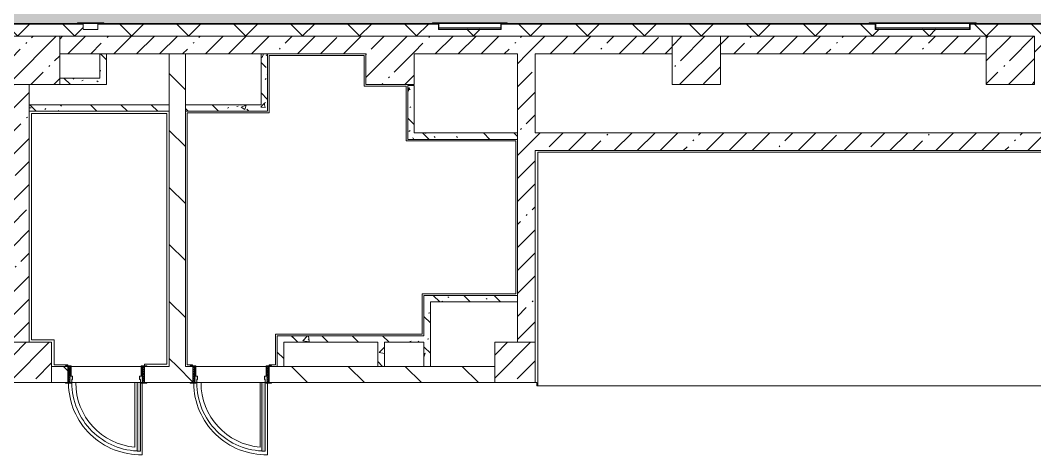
# Model space of a CAD drawing. Header units: millimetres. Extents: x 81382 to 274816, y -8553 to 29000.
# Drawn here: x 161627 to 174217, y 10005 to 15398 of the extents above; entities that cross this region are included whole.
import ezdxf

# ---------------------------------------------------------------- set-up
doc = ezdxf.new("R2010")
doc.units = ezdxf.units.MM
for name, color, linetype, lineweight in [('A-DETL-2', 7, 'Continuous', 5), ('A-GENM', 7, 'Continuous', 5), ('A-WALL', 7, 'Continuous', 9), ('A-WALL-2', 7, 'Continuous', 5), ('I-WALL-2', 7, 'Continuous', 5), ('S-COLS-1', 7, 'Continuous', 5)]:
    doc.layers.add(name, color=color, linetype=linetype, lineweight=lineweight)
doc.layers.add('A-DETL-GENF-2', color=7, linetype='Continuous', lineweight=9, true_color=0xc0c0c0, transparency=0.4)
for name, color, linetype, lineweight, true_color in [('A-DOOR-5', 7, 'Continuous', 5, 0xe2e2e2), ('A-DOOR-6', 7, 'Continuous', 5, 0xaaaaaa), ('A-DOOR-FRAM-4', 7, 'Continuous', 5, 0xe2e2e2), ('A-DOOR-FRAM-6', 7, 'Continuous', 5, 0xaaaaaa), ('A-FLOR-2', 7, 'Continuous', 5, 0xaaaaaa), ('A-GENM-1', 7, 'Continuous', 5, 0x737373), ('A-WALL-3', 7, 'Continuous', 5, 0x737373), ('I-WALL-4', 7, 'Continuous', 5, 0x787878)]:
    doc.layers.add(name, color=color, linetype=linetype, lineweight=lineweight, true_color=true_color)
pattern_1 = [(135, (147806.5, 0), (-353.553, -353.553), [])]
pattern_2 = [(135, (1826.41, 164.685), (-14.14214, -14.14214), []), (225, (1826.41, 164.685), (14.14214, -14.14214), [])]
pattern_3 = [(45, (-296.384, 164.685), (-14.1421, 14.1421), []), (135, (-296.384, 164.685), (-14.1421, -14.1421), [])]
pattern_4 = [(45, (147806.5, 0), (-285.123, 285.123), []), (45, (148091.6, 0), (-285.123, 285.123), [504.031, -100.806, 16.764, -84.042])]
pattern_5 = [(135, (147806.5, 0), (-377.171, -377.171), [533.4, -88.9, 17.78, -88.9]), (135, (147806.5, 376.94), (-377.171, -377.171), []), (50, (147806.5, 0), (637.645, -55.787), [66.675, -733.425]), (355, (147806.5, 0), (-123.35, 668.7), [53.34, -586.74]), (100.451, (147859.6, -4.65), (514.299, 612.908), [56.665, -623.315]), (46.184, (147806.5, 177.8), (948.776, -147.15), [100.012, -1100.137]), (96.636, (147885.6, 165.5), (830.91, 865.997), [84.998, -934.973]), (351.184, (147806.5, 177.8), (830.918, 865.99), [80.01, -880.11]), (21, (147895.4, 133.35), (530.651, -357.928), [66.675, -733.425]), (326, (147895.4, 133.35), (216.308, 644.658), [53.34, -586.74]), (71.451, (147939.6, 103.5), (746.96, 286.724), [56.665, -623.315]), (37.5, (147806.5, 0), (10.8105, 295.9426), [16.764, -562.864, 16.764, -578.866, -588.962]), (37.5, (147806.5, 0), (10.8105, 295.9426), [-1175.258, 16.764, -572.198]), (7.5, (147806.5, 0), (233.869, 350.6318), [16.764, -322.834, 16.764, -549.529, -224.472]), (7.5, (147806.5, 0), (233.869, 350.6318), [-905.891, 16.764, -207.708]), (327.5, (147608.24, 0), (474.5678, -20.0513), [16.764, -205.486, 16.764, -676.656, -920.115]), (327.5, (147608.24, 0), (474.5678, -20.0513), [-915.67, 16.764, -903.351]), (317.5, (147519.34, 0), (518.452, 88.9934), [16.764, -272.161, 16.764, -443.738, -653.415]), (317.5, (147519.34, 0), (518.452, 88.9934), [-749.427, 16.764, -636.651])]

# ---------------------------------------------------------------- blocks, each defined once
blk = doc.blocks.new('BSC_Колонна _Прямоугольная - 600х600-V30-3_6_3_птичка')
at = {"layer": 'S-COLS-1'}
h = blk.add_hatch(dxfattribs=at)
h.set_pattern_fill('FP_59', color=256, style=0, pattern_type=2)
h.set_pattern_definition([(45, (-14010, -14900), (-285.123, 285.123), []), (45, (-13724.88, -14900), (-285.123, 285.123), [504.031, -100.806, 16.764, -84.042])])
h.paths.add_polyline_path([(-300, -300), (300, -300), (300, 300), (-300, 300), (-300, -1)])
for p, q in [((300, 300), (-300, 300)), ((-300, 300), (-300, -300)), ((300, -300), (300, 300)), ((-300, -300), (300, -300))]:
    blk.add_line(p, q, dxfattribs=at)
blk = doc.blocks.new('BSC_Колонна _Прямоугольная - 600х600-V32-3_6_3_птичка')
at = {"layer": 'S-COLS-1'}
h = blk.add_hatch(dxfattribs=at)
h.set_pattern_fill('FP_61', color=256, style=0, pattern_type=2)
h.set_pattern_definition([(45, (-26110, -14900), (-285.123, 285.123), []), (45, (-25824.88, -14900), (-285.123, 285.123), [504.031, -100.806, 16.764, -84.042])])
h.paths.add_polyline_path([(-300, -300), (300, -300), (300, 300), (-300, 300)])
for p, q in [((300, 300), (-300, 300)), ((-300, 300), (-300, -300)), ((300, -300), (300, 300)), ((-300, -300), (300, -300))]:
    blk.add_line(p, q, dxfattribs=at)
blk = doc.blocks.new('110_Дверь_СКБ_1Ст_Внутренняя1 - Д-7_п__950x2100h_Туалет EW30-32897972-3_6_3_птичка')
at = {"layer": 'A-DOOR-5'}
h = blk.add_hatch(color=256, dxfattribs=at)
h.paths.add_polyline_path([(437, 100), (437, 60), (427, 60), (427, 20), (462, 20), (462, 100)])
h.paths.add_polyline_path([(-413, 100), (-438, 100), (-438, 20), (-403, 20), (-403, 60), (-413, 60)])
at = {"layer": 'A-DOOR-6'}
h = blk.add_hatch(dxfattribs=at)
h.set_pattern_fill('FP_6', color=256, style=0, pattern_type=2)
h.set_pattern_definition(pattern_2)
h.paths.add_polyline_path([(487, 100), (462, 100), (462, -100), (487, -100), (487, -73)])
at = {"layer": 'A-DOOR-FRAM-4'}
for points in [[(-413, 950), (-413, 100), (-373, 100), (-373, 950)], [(-493, 108), (-493, 100), (-423, 100), (-423, 108)], [(-423, 20), (-438, 20), (-438, -100), (-423, -100), (-423, -73)], [(517, 108), (447, 108), (447, 100), (517, 100)], [(462, 20), (447, 20), (447, -100), (462, -100), (462, -73)], [(-493, -100), (-493, -108), (-423, -108), (-423, -100)], [(447, -100), (447, -108), (517, -108), (517, -100)]]:
    blk.add_hatch(color=256, dxfattribs=at).paths.add_polyline_path(points)
at = {"layer": 'A-DOOR-FRAM-6'}
h = blk.add_hatch(dxfattribs=at)
h.set_pattern_fill('FP_7', color=256, style=0, pattern_type=2)
h.set_pattern_definition(pattern_3)
h.paths.add_polyline_path([(-438, 100), (-463, 100), (-463, -100), (-438, -100), (-438, -73)])
at = {"layer": 'A-DOOR-6'}
for p, q in [((-413, 950), (-413, 100)), ((-373, 950), (-413, 950)), ((-373, 100), (-373, 950)), ((-413, 100), (-373, 100))]:
    blk.add_line(p, q, dxfattribs=at)
blk.add_arc((-413, 100), 850, 360, 90, dxfattribs=at)
at = {"layer": 'A-DOOR-FRAM-6'}
for p, q in [((-423, 108), (-493, 108)), ((-493, 108), (-493, 100)), ((-493, 100), (-423, 100)), ((-438, 100), (-463, 100)), ((-463, 100), (-463, -100)), ((-413, 100), (-438, 100)), ((-438, 100), (-438, 20)), ((-438, -100), (-438, 100)), ((-423, 100), (-438, 100)), ((-438, 100), (-438, 99)), ((-438, 99), (-423, 99)), ((-438, 20), (-403, 20)), ((-423, 20), (-438, 20)), ((-438, 20), (-438, -100)), ((-423, 100), (-423, 108)), ((-423, 99), (-423, 100)), ((-423, -100), (-423, 20)), ((-413, 60), (-413, 100)), ((-403, 60), (-413, 60)), ((-403, 20), (-403, 60)), ((437, 60), (427, 60)), ((427, 60), (427, 20)), ((427, 20), (462, 20)), ((437, 100), (437, 60)), ((462, 100), (437, 100)), ((517, 108), (447, 108)), ((447, 108), (447, 100)), ((462, 100), (447, 100)), ((447, 100), (447, 99)), ((447, 100), (517, 100)), ((447, 99), (462, 99)), ((462, 20), (447, 20)), ((447, 20), (447, -100)), ((462, 20), (462, 100)), ((487, 100), (462, 100)), ((462, 100), (462, -100)), ((462, 99), (462, 100)), ((462, -100), (462, 20)), ((487, -100), (487, 100)), ((517, 100), (517, 108)), ((-423, -100), (-493, -100)), ((-493, -100), (-493, -108)), ((-493, -108), (-423, -108)), ((-463, -100), (-438, -100)), ((-438, -100), (-423, -100)), ((-423, -108), (-423, -100)), ((447, -100), (462, -100)), ((517, -100), (447, -100)), ((447, -100), (447, -108)), ((447, -108), (517, -108)), ((462, -100), (487, -100)), ((517, -108), (517, -100))]:
    blk.add_line(p, q, dxfattribs=at)
blk = doc.blocks.new('110_Дверь_СКБ_1Ст_Внутренняя1 - Д-7_п__950x2100h_Туалет-32491181-3_6_3_птичка')
at = {"layer": 'A-DOOR-5'}
h = blk.add_hatch(color=256, dxfattribs=at)
h.paths.add_polyline_path([(437.5, 100), (437.5, 60), (427.5, 60), (427.5, 20), (462.5, 20), (462.5, 100)])
h.paths.add_polyline_path([(-412.5, 100), (-437.5, 100), (-437.5, 20), (-402.5, 20), (-402.5, 60), (-412.5, 60)])
at = {"layer": 'A-DOOR-6'}
h = blk.add_hatch(dxfattribs=at)
h.set_pattern_fill('FP_6', color=256, style=0, pattern_type=2)
h.set_pattern_definition(pattern_2)
h.paths.add_polyline_path([(487.5, 100), (462.5, 100), (462.5, -100), (487.5, -100), (487.5, -72.6)])
at = {"layer": 'A-DOOR-FRAM-4'}
for points in [[(-412.5, 950), (-412.5, 100), (-372.5, 100), (-372.5, 950)], [(-492.5, 108), (-492.5, 100), (-422.5, 100), (-422.5, 108)], [(-422.5, 20), (-437.5, 20), (-437.5, -100), (-422.5, -100), (-422.5, -72.6)], [(517.5, 108), (447.5, 108), (447.5, 100), (517.5, 100)], [(462.5, 20), (447.5, 20), (447.5, -100), (462.5, -100), (462.5, -72.6)], [(-492.5, -100), (-492.5, -108), (-422.5, -108), (-422.5, -100)], [(447.5, -100), (447.5, -108), (517.5, -108), (517.5, -100)]]:
    blk.add_hatch(color=256, dxfattribs=at).paths.add_polyline_path(points)
at = {"layer": 'A-DOOR-FRAM-6'}
h = blk.add_hatch(dxfattribs=at)
h.set_pattern_fill('FP_7', color=256, style=0, pattern_type=2)
h.set_pattern_definition(pattern_3)
h.paths.add_polyline_path([(-437.5, 100), (-462.5, 100), (-462.5, -100), (-437.5, -100), (-437.5, -72.6)])
at = {"layer": 'A-DOOR-6'}
for p, q in [((-412.5, 950), (-412.5, 100)), ((-372.5, 950), (-412.5, 950)), ((-372.5, 100), (-372.5, 950)), ((-412.5, 100), (-372.5, 100))]:
    blk.add_line(p, q, dxfattribs=at)
blk.add_arc((-412.5, 100), 850, 360, 90, dxfattribs=at)
at = {"layer": 'A-DOOR-FRAM-6'}
for p, q in [((-422.5, 108), (-492.5, 108)), ((-492.5, 108), (-492.5, 100)), ((-492.5, 100), (-422.5, 100)), ((-437.5, 100), (-462.5, 100)), ((-462.5, 100), (-462.5, -100)), ((-412.5, 100), (-437.5, 100)), ((-437.5, 100), (-437.5, 20)), ((-437.5, -100), (-437.5, 100)), ((-422.5, 100), (-437.5, 100)), ((-437.5, 100), (-437.5, 99)), ((-437.5, 99), (-422.5, 99)), ((-437.5, 20), (-402.5, 20)), ((-422.5, 20), (-437.5, 20)), ((-437.5, 20), (-437.5, -100)), ((-422.5, 100), (-422.5, 108)), ((-422.5, 99), (-422.5, 100)), ((-422.5, -100), (-422.5, 20)), ((-412.5, 60), (-412.5, 100)), ((-402.5, 60), (-412.5, 60)), ((-402.5, 20), (-402.5, 60)), ((437.5, 60), (427.5, 60)), ((427.5, 60), (427.5, 20)), ((427.5, 20), (462.5, 20)), ((437.5, 100), (437.5, 60)), ((462.5, 100), (437.5, 100)), ((517.5, 108), (447.5, 108)), ((447.5, 108), (447.5, 100)), ((462.5, 100), (447.5, 100)), ((447.5, 100), (447.5, 99)), ((447.5, 100), (517.5, 100)), ((447.5, 99), (462.5, 99)), ((462.5, 20), (447.5, 20)), ((447.5, 20), (447.5, -100)), ((462.5, 20), (462.5, 100)), ((487.5, 100), (462.5, 100)), ((462.5, 100), (462.5, -100)), ((462.5, 99), (462.5, 100)), ((462.5, -100), (462.5, 20)), ((487.5, -100), (487.5, 100)), ((517.5, 100), (517.5, 108)), ((-422.5, -100), (-492.5, -100)), ((-492.5, -100), (-492.5, -108)), ((-492.5, -108), (-422.5, -108)), ((-462.5, -100), (-437.5, -100)), ((-437.5, -100), (-422.5, -100)), ((-422.5, -108), (-422.5, -100)), ((447.5, -100), (462.5, -100)), ((517.5, -100), (447.5, -100)), ((447.5, -100), (447.5, -108)), ((447.5, -108), (517.5, -108)), ((462.5, -100), (487.5, -100)), ((517.5, -108), (517.5, -100))]:
    blk.add_line(p, q, dxfattribs=at)
blk = doc.blocks.new('BSC_Колонна _Прямоугольная - 500х500-V67-3_6_3_птичка')
at = {"layer": 'S-COLS-1'}
h = blk.add_hatch(dxfattribs=at)
h.set_pattern_fill('FP_92', color=256, style=0, pattern_type=2)
h.set_pattern_definition([(45, (-19960, -11150), (-285.123, 285.123), []), (45, (-19674.88, -11150), (-285.123, 285.123), [504.031, -100.806, 16.764, -84.042])])
h.paths.add_polyline_path([(-250, -250), (250, -250), (250, 250), (-250, 250), (-250, -77)])
for p, q in [((250, 250), (-250, 250)), ((-250, 250), (-250, -250)), ((250, -250), (250, 250)), ((-250, -250), (250, -250))]:
    blk.add_line(p, q, dxfattribs=at)
blk = doc.blocks.new('BSC_Колонна _Прямоугольная - 500х500-V129-3_6_3_птичка')
at = {"layer": 'S-COLS-1'}
h = blk.add_hatch(dxfattribs=at)
h.set_pattern_fill('FP_111', color=256, style=0, pattern_type=2)
h.set_pattern_definition([(45, (-13960, -11150), (-285.123, 285.123), []), (45, (-13674.88, -11150), (-285.123, 285.123), [504.031, -100.806, 16.764, -84.042])])
h.paths.add_polyline_path([(-250, -250), (250, -250), (250, 250), (-250, 250), (-250, -77)])
for p, q in [((250, 250), (-250, 250)), ((-250, 250), (-250, -250)), ((250, -250), (250, 250)), ((-250, -250), (250, -250))]:
    blk.add_line(p, q, dxfattribs=at)
blk = doc.blocks.new('BSC_Колонна _Прямоугольная - 600х600-V130-3_6_3_птичка')
at = {"layer": 'S-COLS-1'}
h = blk.add_hatch(dxfattribs=at)
h.set_pattern_fill('FP_112', color=256, style=0, pattern_type=2)
h.set_pattern_definition([(45, (-22210, -14900), (-285.123, 285.123), []), (45, (-21924.88, -14900), (-285.123, 285.123), [504.031, -100.806, 16.764, -84.042])])
h.paths.add_polyline_path([(-300, -300), (300, -300), (300, 300), (-300, 300)])
for p, q in [((300, 300), (-300, 300)), ((-300, 300), (-300, -300)), ((300, -300), (300, 300)), ((-300, -300), (300, -300))]:
    blk.add_line(p, q, dxfattribs=at)
blk = doc.blocks.new('Полоса с поворотом - Полоса с поворотом-23831239-3_6_3_птичка')
at = {"layer": 'A-GENM'}
for p, q in [((25603, 15306), (24437, 15306)), ((24437, 15298), (25603, 15298))]:
    blk.add_line(p, q, dxfattribs=at)
at = {"layer": 'A-GENM-1'}
blk.add_line((24437, 15363), (25603, 15363), dxfattribs=at)
blk = doc.blocks.new('Уголок вложенный - Уголок вложенный-23831105-3_6_3_птичка')
at = {"layer": 'A-GENM'}
for p, q in [((29237, 15288), (29237, 15349)), ((29244, 15285), (29240, 15285)), ((29244, 15358), (29244, 15285))]:
    blk.add_line(p, q, dxfattribs=at)
at = {"layer": 'A-GENM', "flags": 128}
for points in [[(29237, 15349), (29237, 15351), (29236, 15353), (29235, 15355), (29234, 15356), (29232, 15357), (29230, 15358), (29228, 15358)], [(29240, 15285), (29239, 15285), (29239, 15285), (29238, 15286), (29238, 15286), (29237, 15287), (29237, 15287), (29237, 15288)]]:
    blk.add_lwpolyline(points, dxfattribs=at)
at = {"layer": 'A-GENM-1'}
for p, q in [((29164, 15365), (29244, 15365)), ((29164, 15361), (29164, 15365)), ((29244, 15365), (29244, 15358)), ((29228, 15358), (29167, 15358))]:
    blk.add_line(p, q, dxfattribs=at)
at = {"layer": 'A-GENM-1', "flags": 128}
blk.add_lwpolyline([(29167, 15358), (29166, 15358), (29166, 15358), (29165, 15359), (29165, 15359), (29164, 15360), (29164, 15360), (29164, 15361)], dxfattribs=at)
blk = doc.blocks.new('Уголок вложенный - Уголок вложенный-V143-3_6_3_птичка')
at = {"layer": 'A-GENM'}
for p, q in [((30010, 15285), (30010, 15358)), ((30014, 15285), (30010, 15285)), ((30017, 15349), (30017, 15288))]:
    blk.add_line(p, q, dxfattribs=at)
at = {"layer": 'A-GENM', "flags": 128}
for points in [[(30017, 15288), (30017, 15287), (30017, 15287), (30016, 15286), (30016, 15286), (30015, 15285), (30015, 15285), (30014, 15285)], [(30026, 15358), (30024, 15358), (30022, 15357), (30020, 15356), (30019, 15355), (30018, 15353), (30017, 15351), (30017, 15349)]]:
    blk.add_lwpolyline(points, dxfattribs=at)
at = {"layer": 'A-GENM-1'}
for p, q in [((30010, 15365), (30090, 15365)), ((30010, 15358), (30010, 15365)), ((30090, 15365), (30090, 15361)), ((30087, 15358), (30026, 15358))]:
    blk.add_line(p, q, dxfattribs=at)
at = {"layer": 'A-GENM-1', "flags": 128}
blk.add_lwpolyline([(30090, 15361), (30090, 15360), (30090, 15360), (30089, 15359), (30089, 15359), (30088, 15358), (30088, 15358), (30087, 15358)], dxfattribs=at)
blk = doc.blocks.new('Уголок вложенный - Уголок вложенный-23831240-3_6_3_птичка')
at = {"layer": 'A-GENM'}
blk.add_line((25603, 15285), (24437, 15285), dxfattribs=at)
at = {"layer": 'A-GENM', "flags": 128}
for points in [[(24430, 15349), (24430, 15351), (24429, 15353), (24428, 15355), (24427, 15356), (24425, 15357), (24423, 15358), (24421, 15358)], [(25619, 15358), (25617, 15358), (25615, 15357), (25614, 15356), (25612, 15355), (25611, 15353), (25610, 15351), (25610, 15349)]]:
    blk.add_lwpolyline(points, dxfattribs=at)
at = {"layer": 'A-GENM-1'}
blk.add_line((24437, 15365), (25603, 15365), dxfattribs=at)
blk = doc.blocks.new('Полоса с поворотом - Полоса с поворотом-23831104-3_6_3_птичка')
at = {"layer": 'A-GENM'}
for p, q in [((19783, 15306), (19017, 15306)), ((19017, 15298), (19783, 15298))]:
    blk.add_line(p, q, dxfattribs=at)
at = {"layer": 'A-GENM-1'}
blk.add_line((19017, 15363), (19783, 15363), dxfattribs=at)
blk = doc.blocks.new('Уголок вложенный - Уголок вложенный-V144-3_6_3_птичка')
at = {"layer": 'A-GENM'}
blk.add_line((30010, 15285), (29244, 15285), dxfattribs=at)
at = {"layer": 'A-GENM', "flags": 128}
for points in [[(29237, 15349), (29237, 15351), (29236, 15353), (29235, 15355), (29234, 15356), (29232, 15357), (29230, 15358), (29228, 15358)], [(30026, 15358), (30024, 15358), (30022, 15357), (30020, 15356), (30019, 15355), (30018, 15353), (30017, 15351), (30017, 15349)]]:
    blk.add_lwpolyline(points, dxfattribs=at)
at = {"layer": 'A-GENM-1'}
blk.add_line((29244, 15365), (30010, 15365), dxfattribs=at)
blk = doc.blocks.new('Уголок вложенный - Уголок вложенный-23964580-3_6_3_птичка')
at = {"layer": 'A-GENM'}
for p, q in [((14603, 15288), (14603, 15349)), ((14610, 15285), (14606, 15285))]:
    blk.add_line(p, q, dxfattribs=at)
at = {"layer": 'A-GENM', "flags": 128}
for points in [[(14603, 15349), (14603, 15351), (14602, 15353), (14601, 15355), (14600, 15356), (14598, 15357), (14596, 15358), (14594, 15358)], [(14606, 15285), (14605, 15285), (14605, 15285), (14604, 15286), (14604, 15286), (14603, 15287), (14603, 15287), (14603, 15288)]]:
    blk.add_lwpolyline(points, dxfattribs=at)
at = {"layer": 'A-GENM-1'}
for p, q in [((14530, 15361), (14530, 15365)), ((14594, 15358), (14533, 15358))]:
    blk.add_line(p, q, dxfattribs=at)
at = {"layer": 'A-GENM-1', "flags": 128}
blk.add_lwpolyline([(14533, 15358), (14532, 15358), (14532, 15358), (14531, 15359), (14531, 15359), (14530, 15360), (14530, 15360), (14530, 15361)], dxfattribs=at)
blk = doc.blocks.new('Уголок вложенный - Уголок вложенный-V153-3_6_3_птичка')
at = {"layer": 'A-GENM'}
for p, q in [((14780, 15285), (14776, 15285)), ((14783, 15349), (14783, 15288))]:
    blk.add_line(p, q, dxfattribs=at)
at = {"layer": 'A-GENM', "flags": 128}
for points in [[(14783, 15288), (14783, 15287), (14783, 15287), (14782, 15286), (14782, 15286), (14781, 15285), (14781, 15285), (14780, 15285)], [(14792, 15358), (14790, 15358), (14788, 15357), (14786, 15356), (14785, 15355), (14784, 15353), (14783, 15351), (14783, 15349)]]:
    blk.add_lwpolyline(points, dxfattribs=at)
at = {"layer": 'A-GENM-1'}
for p, q in [((14856, 15365), (14856, 15361)), ((14853, 15358), (14792, 15358))]:
    blk.add_line(p, q, dxfattribs=at)
at = {"layer": 'A-GENM-1', "flags": 128}
blk.add_lwpolyline([(14856, 15361), (14856, 15360), (14856, 15360), (14855, 15359), (14855, 15359), (14854, 15358), (14854, 15358), (14853, 15358)], dxfattribs=at)
blk = doc.blocks.new('Уголок вложенный - Уголок вложенный-V154-3_6_3_птичка')
at = {"layer": 'A-GENM'}
blk.add_line((14776, 15285), (14610, 15285), dxfattribs=at)
at = {"layer": 'A-GENM', "flags": 128}
for points in [[(14598, 15357), (14596, 15358), (14594, 15358)], [(14792, 15358), (14790, 15358), (14788, 15357)]]:
    blk.add_lwpolyline(points, dxfattribs=at)
blk = doc.blocks.new('Уголок вложенный - Уголок вложенный-V155-3_6_3_птичка')
at = {"layer": 'A-GENM'}
for p, q in [((14603, 15349), (14603, 15288)), ((14606, 15285), (14780, 15285)), ((14783, 15288), (14783, 15349))]:
    blk.add_line(p, q, dxfattribs=at)
at = {"layer": 'A-GENM', "flags": 128}
for points in [[(14594, 15358), (14596, 15358), (14598, 15357), (14600, 15356), (14601, 15355), (14602, 15353), (14603, 15351), (14603, 15349)], [(14603, 15288), (14603, 15287), (14603, 15287), (14604, 15286), (14604, 15286), (14605, 15285), (14605, 15285), (14606, 15285)], [(14780, 15285), (14781, 15285), (14781, 15285), (14782, 15286), (14782, 15286), (14783, 15287), (14783, 15287), (14783, 15288)], [(14783, 15349), (14783, 15351), (14784, 15353), (14785, 15355), (14786, 15356), (14788, 15357), (14790, 15358), (14792, 15358)]]:
    blk.add_lwpolyline(points, dxfattribs=at)
at = {"layer": 'A-GENM-1'}
for p, q in [((14530, 15365), (14856, 15365)), ((14530, 15365), (14530, 15361)), ((14856, 15361), (14856, 15365)), ((14533, 15358), (14853, 15358))]:
    blk.add_line(p, q, dxfattribs=at)
at = {"layer": 'A-GENM-1', "flags": 128}
for points in [[(14530, 15361), (14530, 15360), (14530, 15360), (14531, 15359), (14531, 15359), (14532, 15358), (14532, 15358), (14533, 15358)], [(14853, 15358), (14854, 15358), (14854, 15358), (14855, 15359), (14855, 15359), (14856, 15360), (14856, 15360), (14856, 15361)]]:
    blk.add_lwpolyline(points, dxfattribs=at)

msp = doc.modelspace()

# ---------------------------------------------------------------- hatches: boundary and pattern name
at = {"layer": 'A-DETL-GENF-2'}
msp.add_hatch(color=256, dxfattribs=at).paths.add_polyline_path([(146758.2, 14774.9), (147538.5, 14774.9), (147538.5, 15358), (186566.5, 15358), (186566.5, 23888.3), (181734.6, 23888.3), (181734.6, 27398.1), (145397.4, 27398.1), (145397.4, 14774.9), (145842.9, 14774.9)])
at = {"layer": 'A-WALL-2'}
h = msp.add_hatch(dxfattribs=at)
h.set_pattern_fill('FP_67', color=256, style=0, pattern_type=2)
h.set_pattern_definition([(45, (147806.5, 0), (-353.5534, 353.5534), []), (135, (147806.5, 0), (-353.5534, -353.5534), [])])
h.paths.add_polyline_path([(189966.5, 15200), (189966.5, 15350), (185616.5, 15350), (185616.5, 15200), (188863.5, 15200)])
h.paths.add_polyline_path([(177879.5, 15200), (179916.5, 15200), (179916.5, 15350), (177823.5, 15349), (177823.5, 15288), (177816.5, 15285), (177043.5, 15288), (177043.5, 15350), (173416.7, 15349), (173416.7, 15288), (173409.7, 15285), (172236.7, 15288), (172236.7, 15350), (167596.5, 15349), (167596.5, 15288), (167589.5, 15285), (166816.5, 15288), (166816.5, 15350), (162589.5, 15349), (162589.5, 15288), (162582.5, 15285), (162409.5, 15288), (162409.3, 15350), (160666.5, 15350), (160666.5, 15200), (177823.5, 15200)])
h.paths.add_polyline_path([(183216.5, 15200), (183216.5, 15350), (182466.5, 15350), (182466.5, 15200)])
h.paths.add_polyline_path([(181540.8, 15200), (181566.5, 15200), (181566.5, 15350), (181416.5, 15350), (181416.5, 15200)])
h.paths.add_polyline_path([(153966.5, 15200), (154566.5, 15200), (154566.5, 15350), (147846.5, 15350), (147846.5, 15293), (147696.5, 15293), (147696.5, 15200), (152466.5, 15200)])
h.paths.add_polyline_path([(157566.5, 15200), (157566.5, 15350), (156966.5, 15350), (156966.5, 15200), (157284.5, 15200)])
h.paths.add_polyline_path([(155911.5, 15200), (156066.5, 15200), (156066.5, 15350), (155466.5, 15350), (155466.5, 15200)])
h.paths.add_polyline_path([(180816.5, 15200), (181046.5, 15200), (181041.5, 15350), (180816.5, 15350)])
at = {"layer": 'I-WALL-2'}
h = msp.add_hatch(dxfattribs=at)
h.set_pattern_fill('FP_63', color=256, style=0, pattern_type=2)
h.set_pattern_definition(pattern_4)
h.paths.add_polyline_path([(170316.5, 14980), (173616.5, 14980), (173616.5, 15200), (170316.5, 15200), (170316.5, 15022.5)])
h.paths.add_polyline_path([(179916.5, 14980), (179916.5, 15200), (178416.5, 15200), (178416.5, 14980), (179710.2, 14980)])
h.paths.add_polyline_path([(162116.5, 14980), (165916.7, 14980), (165916.7, 15200), (162116.5, 15200)])
h.paths.add_polyline_path([(167796.5, 14980), (169716.5, 14980), (169716.5, 15200), (166516.7, 15200), (166516.7, 14980), (166895.5, 14980)])
h.paths.add_polyline_path([(177816.5, 14980), (177816.5, 15200), (174216.5, 15200), (174218.2, 14980), (177421.9, 14980)])
h = msp.add_hatch(dxfattribs=at)
h.set_pattern_fill('FP_66', color=256, style=0, pattern_type=2)
h.set_pattern_definition(pattern_1)
h.paths.add_polyline_path([(163676.5, 11100), (163676.5, 14980), (163476.5, 14980), (163476.5, 11100)])
h = msp.add_hatch(dxfattribs=at)
h.set_pattern_fill('FP_63', color=256, style=0, pattern_type=2)
h.set_pattern_definition(pattern_4)
h.paths.add_polyline_path([(168016.5, 11400), (168016.5, 14980), (167796.5, 14980), (167796.5, 11400)])
h = msp.add_hatch(dxfattribs=at)
h.set_pattern_fill('FP_63', color=256, style=0, pattern_type=2)
h.set_pattern_definition(pattern_4)
h.paths.add_polyline_path([(161737.5, 11400), (161737.5, 14600), (161517.5, 14600), (161517.5, 11400)])
h = msp.add_hatch(dxfattribs=at)
h.set_pattern_fill('FP_63', color=256, style=0, pattern_type=2)
h.set_pattern_definition(pattern_4)
h.paths.add_polyline_path([(178816.5, 13780), (178816.5, 14000), (168016.5, 14000), (168016.5, 13780), (177879.5, 13780)])
h = msp.add_hatch(dxfattribs=at)
h.set_pattern_fill('FP_66', color=256, style=0, pattern_type=2)
h.set_pattern_definition(pattern_1)
h.paths.add_polyline_path([(167516.5, 10900), (167516.5, 11100), (164716.5, 11100), (164716.5, 10900), (166895.5, 10900)])
h.paths.add_polyline_path([(163766.5, 10900), (163766.5, 11100), (163167.5, 11100), (163167.5, 10900), (163736.5, 10900)])
h.paths.add_polyline_path([(162217.5, 10900), (162217.5, 11100), (162016.5, 11100), (162016.5, 10900), (162187.5, 10900)])
at = {"layer": 'I-WALL-4'}
h = msp.add_hatch(dxfattribs=at)
h.set_pattern_fill('FP_71', color=256, style=0, pattern_type=2)
h.set_pattern_definition(pattern_5)
h.paths.add_polyline_path([(162696.5, 14680), (162696.5, 14980), (162616.5, 14980), (162616.5, 14680)])
h = msp.add_hatch(dxfattribs=at)
h.set_pattern_fill('FP_71', color=256, style=0, pattern_type=2)
h.set_pattern_definition(pattern_5)
h.paths.add_polyline_path([(164696.5, 14350), (164696.5, 14980), (164616.5, 14980), (164616.5, 14350)])
h = msp.add_hatch(dxfattribs=at)
h.set_pattern_fill('FP_71', color=256, style=0, pattern_type=2)
h.set_pattern_definition(pattern_5)
h.paths.add_polyline_path([(162116.5, 14600), (162696.5, 14600), (162696.5, 14680), (162116.5, 14680)])
h = msp.add_hatch(dxfattribs=at)
h.set_pattern_fill('FP_71', color=256, style=0, pattern_type=2)
h.set_pattern_definition(pattern_5)
h.paths.add_polyline_path([(166516.7, 13920), (166516.7, 14590), (166436.7, 14590), (166436.7, 13920)])
h = msp.add_hatch(dxfattribs=at)
h.set_pattern_fill('FP_71', color=256, style=0, pattern_type=2)
h.set_pattern_definition(pattern_5)
h.paths.add_polyline_path([(163476.5, 14270), (163476.5, 14350), (161737.5, 14350), (161737.5, 14270), (163234.2, 14270)])
h = msp.add_hatch(dxfattribs=at)
h.set_pattern_fill('FP_71', color=256, style=0, pattern_type=2)
h.set_pattern_definition(pattern_5)
h.paths.add_polyline_path([(163676.5, 14270), (164696.5, 14270), (164696.5, 14350), (163676.5, 14350)])
h = msp.add_hatch(dxfattribs=at)
h.set_pattern_fill('FP_71', color=256, style=0, pattern_type=2)
h.set_pattern_definition(pattern_5)
h.paths.add_polyline_path([(167796.5, 13920), (167796.5, 14000), (166516.7, 14000), (166516.7, 13920), (166895.5, 13920)])
h = msp.add_hatch(dxfattribs=at)
h.set_pattern_fill('FP_71', color=256, style=0, pattern_type=2)
h.set_pattern_definition(pattern_5)
h.paths.add_polyline_path([(166716.5, 11100), (166716.5, 11981.9), (166636.5, 11981.9), (166636.5, 11100)])
h = msp.add_hatch(dxfattribs=at)
h.set_pattern_fill('FP_71', color=256, style=0, pattern_type=2)
h.set_pattern_definition(pattern_5)
h.paths.add_polyline_path([(167796.5, 11901.9), (167796.5, 11981.9), (166716.5, 11981.9), (166716.5, 11901.9), (166895.5, 11901.9)])
h = msp.add_hatch(dxfattribs=at)
h.set_pattern_fill('FP_71', color=256, style=0, pattern_type=2)
h.set_pattern_definition(pattern_5)
h.paths.add_polyline_path([(164896.5, 11100), (164896.5, 11480), (164816.5, 11480), (164816.5, 11100)])
h = msp.add_hatch(dxfattribs=at)
h.set_pattern_fill('FP_71', color=256, style=0, pattern_type=2)
h.set_pattern_definition(pattern_5)
h.paths.add_polyline_path([(166146.5, 11400), (166636.5, 11400), (166636.5, 11480), (164896.5, 11480), (164896.5, 11400), (166066.5, 11400)])
h = msp.add_hatch(dxfattribs=at)
h.set_pattern_fill('FP_71', color=256, style=0, pattern_type=2)
h.set_pattern_definition(pattern_5)
h.paths.add_polyline_path([(166146.5, 11100), (166146.5, 11400), (166066.5, 11400), (166066.5, 11100)])
at = {"layer": 'S-COLS-1'}
h = msp.add_hatch(dxfattribs=at)
h.set_pattern_fill('FP_63', color=256, style=0, pattern_type=2)
h.set_pattern_definition(pattern_4)
h.paths.add_polyline_path([(166516.7, 14600), (166516.7, 15200), (165916.7, 15200), (165916.7, 14600), (165980.2, 14600)])

# ---------------------------------------------------------------- linework, layer by layer
at = {"layer": 'A-DETL-2'}
msp.add_line((147538.5, 15358), (186566.5, 15358), dxfattribs=at)
at = {"layer": 'A-FLOR-2'}
for p, q in [((165896.7, 14960), (164716.5, 14960)), ((164716.5, 14960), (164716.5, 14250)), ((165896.7, 14580), (165896.7, 14960)), ((166416.7, 14580), (165896.7, 14580)), ((166416.7, 13900), (166416.7, 14580)), ((163445.5, 14239), (161768.5, 14239)), ((161768.5, 14239), (161768.5, 11431)), ((163445.5, 11131), (163445.5, 14239)), ((164716.5, 14250), (163696.5, 14250)), ((163696.5, 14250), (163696.5, 11120)), ((167776.5, 13900), (166416.7, 13900)), ((167776.5, 12000), (167776.5, 13900)), ((179588.7, 13759), (168048.7, 13759)), ((168048.7, 13759), (168048.7, 10859)), ((166616.5, 11500), (166616.5, 12000)), ((166616.5, 12000), (167776.5, 12000)), ((164796.5, 11120), (164796.5, 11500)), ((164796.5, 11500), (166616.5, 11500)), ((161768.5, 11431), (162047.5, 11431)), ((162047.5, 11431), (162047.5, 11120)), ((162047.5, 11120), (162217.5, 11120)), ((162217.5, 11120), (162217.5, 11108)), ((163167.5, 11108), (163167.5, 11131)), ((163167.5, 11131), (163445.5, 11131)), ((163696.5, 11120), (163766.5, 11120)), ((163766.5, 11120), (163766.5, 11108)), ((164716.5, 11108), (164716.5, 11120)), ((164716.5, 11120), (164796.5, 11120)), ((162315.4, 10899.9), (162257.5, 10899.9)), ((162267.5, 10901.4), (163117.5, 10901.4)), ((163077.5, 10899.9), (163050.4, 10899.9)), ((163050.4, 10899.9), (163050.4, 10097.9)), ((163127.5, 10899.9), (163117.5, 10899.9)), ((163140.4, 10005.1), (163140.4, 10892)), ((163870.4, 10899.9), (163806.5, 10899.9)), ((163816.5, 10900), (164626.5, 10900)), ((164626.5, 10899.9), (164605.4, 10899.9)), ((164605.4, 10899.9), (164605.4, 10097.9)), ((164676.5, 10899.9), (164666.5, 10899.9)), ((164695.4, 10005.1), (164695.4, 10892)), ((168037.5, 10900), (168016.5, 10900)), ((168037.5, 10859), (168037.5, 10900)), ((168037.5, 10859), (179588.7, 10859))]:
    msp.add_line(p, q, dxfattribs=at)
for centre, radius, start, end in [((163120.4, 10899.9), 895, 180.50534, 271.28046), ((163120.4, 10899.9), 805, 180, 265.01146), ((164675.4, 10899.9), 895, 180.50534, 271.28046), ((164675.4, 10899.9), 805, 180, 265.01146)]:
    msp.add_arc(centre, radius, start, end, dxfattribs=at)
at = {"layer": 'A-WALL'}
for p, q in [((162408.5, 15353), (160666.5, 15353)), ((162409.4, 15350), (160666.5, 15350)), ((166816.9, 15350), (162589.6, 15350)), ((166818.2, 15353), (162590.4, 15353)), ((172238.5, 15353), (167594.7, 15353)), ((172237.2, 15350), (167596.1, 15350)), ((177045.2, 15353), (173415, 15353)), ((177043.9, 15350), (173416.3, 15350)), ((165916.7, 15200), (162116.5, 15200)), ((169716.5, 15200), (166516.7, 15200)), ((173616.5, 15200), (170316.5, 15200)), ((162696.5, 14980), (162616.5, 14980)), ((163676.5, 14980), (163476.5, 14980)), ((164696.5, 14980), (164616.5, 14980)), ((161737.5, 14350), (161737.5, 14270)), ((163476.5, 14270), (163476.5, 14350)), ((163676.5, 14350), (163676.5, 14270)), ((167796.5, 13920), (167796.5, 14000)), ((167796.5, 11901.9), (167796.5, 11981.9)), ((164816.5, 11100), (164896.5, 11100)), ((166066.5, 11100), (166146.5, 11100)), ((166636.5, 11100), (166716.5, 11100))]:
    msp.add_line(p, q, dxfattribs=at)
at = {"layer": 'A-WALL-2'}
for p, q in [((162116.5, 15200), (169716.5, 15200)), ((170316.5, 15200), (173616.5, 15200))]:
    msp.add_line(p, q, dxfattribs=at)
at = {"layer": 'A-WALL-3'}
for p, q in [((162339.5, 15358), (147846.5, 15358)), ((162413.4, 15358), (162400.5, 15358)), ((162598.5, 15358), (162585.6, 15358)), ((166746.5, 15358), (162659.5, 15358)), ((166820.4, 15358), (166807.5, 15358)), ((167605.5, 15358), (167592.6, 15358)), ((172166.7, 15358), (167666.5, 15358)), ((172240.7, 15358), (172227.7, 15358)), ((173425.7, 15358), (173412.8, 15358)), ((176973.5, 15358), (173486.7, 15358))]:
    msp.add_line(p, q, dxfattribs=at)
at = {"layer": 'I-WALL-2'}
for p, q in [((162116.5, 14980), (162616.5, 14980)), ((162616.5, 14980), (162616.5, 14680)), ((162696.5, 14980), (163476.5, 14980)), ((162696.5, 14600), (162696.5, 14980)), ((163476.5, 14980), (163476.5, 14350)), ((163676.5, 14350), (163676.5, 14980)), ((163676.5, 14980), (164616.5, 14980)), ((164616.5, 14980), (164616.5, 14350)), ((164696.5, 14270), (164696.5, 14980)), ((164696.5, 14980), (165916.7, 14980)), ((166516.7, 14980), (167796.5, 14980)), ((167796.5, 14980), (167796.5, 14000)), ((168016.5, 14000), (168016.5, 14980)), ((168016.5, 14980), (169716.5, 14980)), ((170316.5, 14980), (173616.5, 14980)), ((162616.5, 14680), (162116.5, 14680)), ((161737.5, 14350), (161737.5, 14600)), ((162116.5, 14600), (162696.5, 14600)), ((166436.7, 14590), (166436.7, 13920)), ((166516.7, 14590), (166436.7, 14590)), ((166516.7, 14000), (166516.7, 14590)), ((163476.5, 14350), (161737.5, 14350)), ((161737.5, 14270), (163476.5, 14270)), ((161737.5, 11400), (161737.5, 14270)), ((163476.5, 14270), (163476.5, 11100)), ((164616.5, 14350), (163676.5, 14350)), ((163676.5, 11100), (163676.5, 14270)), ((163676.5, 14270), (164696.5, 14270)), ((167796.5, 14000), (166516.7, 14000)), ((178596.5, 14000), (168016.5, 14000)), ((166436.7, 13920), (167796.5, 13920)), ((167796.5, 13920), (167796.5, 11981.9)), ((168016.5, 11400), (168016.5, 13780)), ((168016.5, 13780), (179567.7, 13780)), ((166636.5, 11981.9), (166636.5, 11480)), ((167796.5, 11981.9), (166636.5, 11981.9)), ((166716.5, 11100), (166716.5, 11901.9)), ((166716.5, 11901.9), (167796.5, 11901.9)), ((167796.5, 11901.9), (167796.5, 11400)), ((164816.5, 11480), (164816.5, 11100)), ((166636.5, 11480), (164816.5, 11480)), ((164896.5, 11100), (164896.5, 11400)), ((164896.5, 11400), (166066.5, 11400)), ((166066.5, 11400), (166066.5, 11100)), ((166146.5, 11400), (166636.5, 11400)), ((166146.5, 11100), (166146.5, 11400)), ((166636.5, 11400), (166636.5, 11100)), ((162187.5, 11100), (162016.5, 11100)), ((162257.5, 11100), (163127.5, 11100)), ((163476.5, 11100), (163197.5, 11100)), ((163736.5, 11100), (163676.5, 11100)), ((163806.5, 11100), (164676.5, 11100)), ((164816.5, 11100), (164746.5, 11100)), ((166066.5, 11100), (164896.5, 11100)), ((166636.5, 11100), (166146.5, 11100)), ((167516.5, 11100), (166716.5, 11100)), ((162016.5, 10900), (162187.5, 10900)), ((163077.5, 10900), (162267.5, 10900)), ((163197.5, 10900), (163736.5, 10900)), ((164626.5, 10900), (163816.5, 10900)), ((164746.5, 10900), (167516.5, 10900))]:
    msp.add_line(p, q, dxfattribs=at)
at = {"layer": 'S-COLS-1'}
for p, q in [((166516.7, 15200), (165916.7, 15200)), ((165916.7, 14980), (165916.7, 14600)), ((166516.7, 14600), (166516.7, 14980)), ((165916.7, 14600), (166516.7, 14600))]:
    msp.add_line(p, q, dxfattribs=at)

# ---------------------------------------------------------------- block references
at = {"layer": 'A-DOOR-6', "rotation": 180}
for name, p in [('110_Дверь_СКБ_1Ст_Внутренняя1 - Д-7_п__950x2100h_Туалет-32491181-3_6_3_птичка', (162705, 11000)), ('110_Дверь_СКБ_1Ст_Внутренняя1 - Д-7_п__950x2100h_Туалет EW30-32897972-3_6_3_птичка', (164254, 11000))]:
    msp.add_blockref(name, p, dxfattribs=at)
at = {"layer": 'A-GENM'}
for name, p in [('Уголок вложенный - Уголок вложенный-23964580-3_6_3_птичка', (147806.5, 0)), ('Уголок вложенный - Уголок вложенный-V155-3_6_3_птичка', (147806.5, 0)), ('Уголок вложенный - Уголок вложенный-V153-3_6_3_птичка', (147806.5, 0)), ('Уголок вложенный - Уголок вложенный-23831105-3_6_3_птичка', (137579.5, 0)), ('Уголок вложенный - Уголок вложенный-V144-3_6_3_птичка', (137579.5, 0)), ('Уголок вложенный - Уголок вложенный-V143-3_6_3_птичка', (137579.5, 0)), ('Уголок вложенный - Уголок вложенный-23831105-3_6_3_птичка', (142999.7, 0)), ('Уголок вложенный - Уголок вложенный-23831240-3_6_3_птичка', (147806.5, 0)), ('Уголок вложенный - Уголок вложенный-V143-3_6_3_птичка', (143399.7, 0)), ('Уголок вложенный - Уголок вложенный-V154-3_6_3_птичка', (147806.5, 0))]:
    msp.add_blockref(name, p, dxfattribs=at)
at = {"layer": 'A-GENM-1'}
for name in ['Полоса с поворотом - Полоса с поворотом-23831104-3_6_3_птичка', 'Полоса с поворотом - Полоса с поворотом-23831239-3_6_3_птичка']:
    msp.add_blockref(name, (147806.5, 0), dxfattribs=at)
at = {"layer": 'S-COLS-1'}
for name, p in [('BSC_Колонна _Прямоугольная - 600х600-V30-3_6_3_птичка', (161816.5, 14900)), ('BSC_Колонна _Прямоугольная - 600х600-V130-3_6_3_птичка', (170016.5, 14900)), ('BSC_Колонна _Прямоугольная - 600х600-V32-3_6_3_птичка', (173916.5, 14900)), ('BSC_Колонна _Прямоугольная - 500х500-V129-3_6_3_птичка', (161766.5, 11150)), ('BSC_Колонна _Прямоугольная - 500х500-V67-3_6_3_птичка', (167766.5, 11150))]:
    msp.add_blockref(name, p, dxfattribs=at)

doc.saveas('drawing.dxf')
